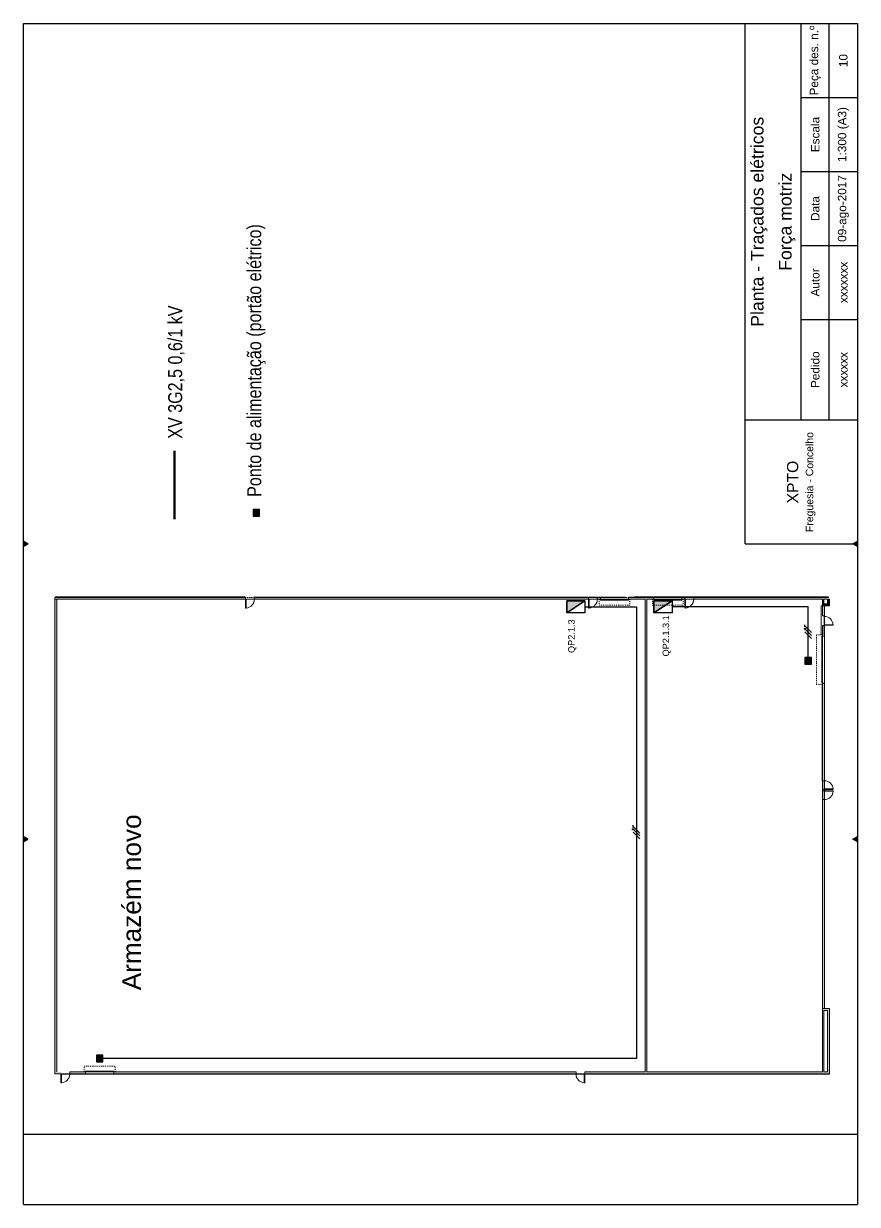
# Model space of a CAD drawing. Header units: millimetres. Extents: x -32 to 1412, y -324 to 2887.
# Drawn here: x 1207.4 to 1296.5, y 2497.4 to 2623.5 of the extents above; entities that cross this region are included whole.
import ezdxf

# ---------------------------------------------------------------- set-up
doc = ezdxf.new("R2010")
doc.units = ezdxf.units.MM
doc.header["$LTSCALE"] = 0.5
doc.linetypes.add('HIDDEN', pattern=[9.525, 6.35, -3.175])
doc.linetypes.add('Tracejado - 0_53_0_53', pattern=[0.00106, 0.00053, -0.00053])
doc.layers.get('0').update_dxf_attribs({"linetype": 'CONTINUOUS'})
doc.layers.add('aparelhagem', color=3, linetype='CONTINUOUS')
doc.layers.add('ESQUADRIA', color=7, linetype='CONTINUOUS')
for name, color, linetype, lineweight in [('Arq_Janelas_C', 7, 'CONTINUOUS', 9), ('Arq_Paredes', 7, 'CONTINUOUS', 5), ('Arq_Paredes_C', 7, 'CONTINUOUS', 9), ('Arq_pavimentos', 7, 'CONTINUOUS', 5), ('Arq_Portas', 7, 'CONTINUOUS', 5), ('Arq_Portas Folhas C', 7, 'CONTINUOUS', 9), ('arquitetura', 252, 'CONTINUOUS', 5), ('ESQUEMA', 3, 'CONTINUOUS', 0), ('quadros eletricos', 3, 'CONTINUOUS', 30)]:
    doc.layers.add(name, color=color, linetype=linetype, lineweight=lineweight)
doc.styles.add('Arial nw', font='ARIALN.TTF')
doc.styles.add('ITED_3', font='romans.shx', dxfattribs={"width": 0.9, "height": 0.1})

msp = doc.modelspace()

# ---------------------------------------------------------------- hatches: boundary and pattern name
for points in [[(1207.902, 2567.931), (1207.403, 2568.219), (1207.403, 2567.643)], [(1296.016, 2567.931), (1296.515, 2568.219), (1296.515, 2567.643)], [(1207.902, 2536.366), (1207.403, 2536.654), (1207.403, 2536.078)], [(1296.016, 2536.366), (1296.515, 2536.654), (1296.515, 2536.078)]]:
    msp.add_hatch(color=7).paths.add_polyline_path(points)
at = {"layer": 'aparelhagem'}
h = msp.add_hatch(color=256, dxfattribs=at)
edge = h.paths.add_edge_path()
edge.add_arc((1290.903, 2558.853), 0.069, 0, 360)
h = msp.add_hatch(color=256, dxfattribs=at)
edge = h.paths.add_edge_path()
edge.add_arc((1272.545, 2537.43), 0.069, 0, 360)
at = {"layer": 'Arq_Paredes'}
for points in [[(1217.006, 2562.206), (1210.97, 2562.206), (1210.97, 2562.006), (1217.006, 2562.006)], [(1210.956, 2562.006), (1210.73, 2562.006), (1210.73, 2511.284), (1210.956, 2511.284), (1210.956, 2561.366)], [(1274.016, 2562.006), (1273.816, 2562.006), (1273.816, 2511.51), (1274.016, 2511.51), (1274.016, 2546.074)], [(1292.925, 2562.006), (1292.775, 2562.006), (1292.775, 2561.533), (1292.925, 2561.533)], [(1293.304, 2561.307), (1293.304, 2561.533), (1292.775, 2561.533), (1292.775, 2561.307), (1293.001, 2561.307)], [(1293.53, 2561.307), (1293.53, 2562.006), (1293.304, 2562.006), (1293.304, 2561.307)], [(1292.925, 2518.058), (1292.775, 2518.058), (1292.775, 2511.51), (1292.925, 2511.51)], [(1293.53, 2511.284), (1293.53, 2518.284), (1293.304, 2518.284), (1293.304, 2511.284)]]:
    msp.add_hatch(color=252, dxfattribs=at).paths.add_polyline_path(points, flags=0)
h = msp.add_hatch(color=252, dxfattribs=at)
h.paths.add_polyline_path([(1293.29, 2562.006), (1293.29, 2562.246), (1279.02, 2562.246), (1279.02, 2562.006), (1292.925, 2562.006)], flags=0)
h.paths.add_polyline_path([(1278.09, 2562.006), (1278.09, 2562.246), (1277.755, 2562.246), (1277.755, 2562.006)], flags=0)
h.paths.add_polyline_path([(1274.755, 2562.246), (1272.055, 2562.246), (1272.055, 2562.006), (1274.755, 2562.006)], flags=0)
h.paths.add_polyline_path([(1269.055, 2562.006), (1269.055, 2562.246), (1268.72, 2562.246), (1268.72, 2562.006)], flags=0)
h.paths.add_polyline_path([(1267.79, 2562.246), (1232.061, 2562.246), (1232.061, 2562.006), (1267.79, 2562.006)], flags=0)
h.paths.add_polyline_path([(1231.131, 2562.246), (1217.006, 2562.246), (1217.006, 2562.006), (1231.131, 2562.006)], flags=0)
h = msp.add_hatch(color=252, dxfattribs=at)
h.dxf.hatch_style = 1
h.paths.add_polyline_path([(1292.775, 2561.307), (1292.775, 2560.255), (1293.001, 2560.255), (1293.001, 2561.307)])
h.paths.add_polyline_path([(1292.775, 2540.617), (1292.775, 2518.284), (1293.001, 2518.284), (1293.001, 2540.617)])
h.paths.add_polyline_path([(1292.775, 2553.055), (1292.775, 2552.905), (1292.775, 2542.62), (1293.001, 2542.62), (1293.001, 2553.055)])
h.paths.add_polyline_path([(1292.775, 2559.18), (1292.775, 2558.205), (1292.775, 2558.055), (1293.001, 2558.055), (1293.001, 2559.18)])
h.paths.add_polyline_path([(1293.304, 2518.284), (1292.775, 2518.284), (1292.775, 2518.058), (1293.304, 2518.058)])
h = msp.add_hatch(color=252, dxfattribs=at)
h.paths.add_polyline_path([(1293.304, 2511.51), (1267.375, 2511.51), (1267.375, 2511.284), (1293.304, 2511.284)], flags=0)
h.paths.add_polyline_path([(1266.445, 2511.284), (1266.445, 2511.51), (1217.035, 2511.51), (1217.035, 2511.284), (1264.213, 2511.284)], flags=0)
h.paths.add_polyline_path([(1214.035, 2511.51), (1212.326, 2511.51), (1212.326, 2511.284), (1214.035, 2511.284)], flags=0)
h.paths.add_polyline_path([(1211.396, 2511.284), (1211.396, 2511.51), (1210.956, 2511.51), (1210.956, 2511.284)], flags=0)
at = {"layer": 'quadros eletricos', "ltscale": 10}
for points in [[(1232.632, 2571.6), (1231.927, 2571.6), (1231.927, 2570.896), (1232.632, 2570.896)], [(1291.611, 2555.79), (1290.907, 2555.79), (1290.907, 2555.085), (1291.611, 2555.085)], [(1215.887, 2513.296), (1215.182, 2513.296), (1215.182, 2512.592), (1215.887, 2512.592)]]:
    msp.add_hatch(color=256, dxfattribs=at).paths.add_polyline_path(points)
at = {"layer": 'quadros eletricos'}
for points in [[(1265.452, 2560.551), (1267.382, 2561.858), (1265.452, 2561.858)], [(1274.776, 2560.551), (1276.706, 2561.858), (1274.776, 2561.858)]]:
    msp.add_hatch(color=256, dxfattribs=at).paths.add_polyline_path(points)

# ---------------------------------------------------------------- linework, layer by layer
msp.add_line((1284.514, 2567.931), (1296.515, 2567.931))
at = {"color": 252}
for p, q in [((1292.775, 2559.18), (1292.775, 2558.205)), ((1292.775, 2553.055), (1293.001, 2553.055)), ((1292.775, 2542.62), (1292.775, 2552.905)), ((1292.775, 2542.62), (1292.775, 2540.617))]:
    msp.add_line(p, q, dxfattribs=at)
at = {"color": 7}
for points in [[(1207.902, 2567.931), (1207.403, 2568.219), (1207.403, 2567.643)], [(1296.016, 2567.931), (1296.515, 2568.219), (1296.515, 2567.643)], [(1207.902, 2536.366), (1207.403, 2536.654), (1207.403, 2536.078)]]:
    msp.add_lwpolyline(points, close=True, dxfattribs=at)
at = {"layer": 'aparelhagem'}
for p, q in [((1290.903, 2559.053), (1290.903, 2559.287)), ((1290.903, 2559.17), (1291.615, 2558.458)), ((1290.903, 2558.853), (1291.615, 2558.141)), ((1290.903, 2558.537), (1291.615, 2557.824)), ((1272.545, 2537.63), (1272.545, 2537.864)), ((1272.545, 2537.747), (1273.258, 2537.035)), ((1272.545, 2537.43), (1273.258, 2536.718)), ((1272.545, 2537.114), (1273.258, 2536.401))]:
    msp.add_line(p, q, dxfattribs=at)
for centre in [(1290.903, 2558.853), (1290.903, 2558.853), (1272.545, 2537.43), (1272.545, 2537.43)]:
    msp.add_circle(centre, 0.069, dxfattribs=at)
at = {"layer": 'Arq_Janelas_C', "color": 252}
for p, q in [((1292.775, 2560.255), (1292.775, 2560.223)), ((1292.947, 2560.223), (1292.775, 2560.223)), ((1293.001, 2560.236), (1292.947, 2560.236)), ((1292.947, 2560.236), (1292.947, 2560.192)), ((1292.991, 2560.192), (1292.947, 2560.192)), ((1292.969, 2560.192), (1292.969, 2559.243)), ((1292.991, 2560.236), (1292.991, 2560.192)), ((1293.001, 2560.255), (1293.001, 2560.236)), ((1292.947, 2559.212), (1292.775, 2559.212)), ((1292.775, 2559.18), (1292.775, 2559.212)), ((1292.947, 2559.243), (1292.947, 2559.199)), ((1292.991, 2559.243), (1292.947, 2559.243)), ((1293.001, 2559.199), (1292.947, 2559.199)), ((1292.991, 2559.199), (1292.991, 2559.243)), ((1293.001, 2559.181), (1293.001, 2559.199))]:
    msp.add_line(p, q, dxfattribs=at)
at = {"layer": 'Arq_Paredes_C', "color": 252}
for p, q in [((1217.006, 2562.206), (1210.97, 2562.206)), ((1231.131, 2562.246), (1217.206, 2562.246)), ((1231.131, 2562.006), (1231.131, 2562.246)), ((1267.79, 2562.246), (1232.061, 2562.246)), ((1232.061, 2562.246), (1232.061, 2562.006)), ((1267.79, 2562.006), (1267.79, 2562.246)), ((1269.055, 2562.246), (1268.72, 2562.246)), ((1268.72, 2562.246), (1268.72, 2562.006)), ((1269.055, 2562.006), (1269.055, 2562.246)), ((1274.755, 2562.246), (1272.055, 2562.246)), ((1272.055, 2562.246), (1272.055, 2562.006)), ((1274.755, 2562.006), (1274.755, 2562.246)), ((1278.09, 2562.246), (1277.755, 2562.246)), ((1277.755, 2562.246), (1277.755, 2562.006)), ((1278.09, 2562.006), (1278.09, 2562.246)), ((1293.29, 2562.246), (1279.02, 2562.246)), ((1279.02, 2562.246), (1279.02, 2562.006)), ((1210.73, 2562.006), (1231.131, 2562.006)), ((1210.956, 2511.51), (1210.956, 2562.006)), ((1232.061, 2562.006), (1267.79, 2562.006)), ((1268.72, 2562.006), (1269.055, 2562.006)), ((1272.055, 2562.006), (1273.816, 2562.006)), ((1273.816, 2562.006), (1273.816, 2511.51)), ((1274.016, 2562.006), (1274.755, 2562.006)), ((1274.016, 2511.51), (1274.016, 2562.006)), ((1277.755, 2562.006), (1278.09, 2562.006)), ((1279.02, 2562.006), (1292.775, 2562.006)), ((1292.775, 2562.006), (1292.775, 2560.255)), ((1292.925, 2562.006), (1293.53, 2562.006)), ((1292.925, 2561.533), (1292.925, 2562.006)), ((1293.304, 2561.533), (1292.925, 2561.533)), ((1293.001, 2561.307), (1293.53, 2561.307)), ((1293.001, 2560.255), (1293.001, 2561.307)), ((1293.53, 2562.006), (1293.304, 2562.006)), ((1293.304, 2562.006), (1293.304, 2561.533)), ((1293.53, 2561.307), (1293.53, 2562.006)), ((1292.775, 2560.255), (1293.001, 2560.255)), ((1293.001, 2559.18), (1292.775, 2559.18)), ((1293.001, 2542.62), (1293.001, 2559.18)), ((1292.775, 2558.055), (1293.001, 2558.055)), ((1292.775, 2542.62), (1293.001, 2542.62)), ((1293.001, 2541.69), (1292.775, 2541.69)), ((1292.775, 2541.69), (1292.775, 2541.547)), ((1292.775, 2541.547), (1293.001, 2541.547)), ((1293.001, 2541.547), (1293.001, 2541.69)), ((1293.001, 2540.617), (1292.775, 2540.617)), ((1292.775, 2540.617), (1292.775, 2518.284)), ((1293.001, 2518.284), (1293.001, 2540.617)), ((1292.775, 2518.284), (1292.775, 2511.51)), ((1293.53, 2518.284), (1292.775, 2518.284)), ((1292.925, 2518.058), (1293.304, 2518.058)), ((1292.925, 2511.51), (1292.925, 2518.058)), ((1293.304, 2518.058), (1293.304, 2511.51)), ((1293.53, 2511.284), (1293.53, 2518.284)), ((1214.035, 2511.51), (1212.326, 2511.51)), ((1212.326, 2511.51), (1212.326, 2511.284)), ((1212.326, 2511.284), (1214.035, 2511.284)), ((1214.035, 2511.284), (1214.035, 2511.51)), ((1266.445, 2511.51), (1217.035, 2511.51)), ((1217.035, 2511.51), (1217.035, 2511.284)), ((1217.035, 2511.284), (1266.445, 2511.284)), ((1266.445, 2511.284), (1266.445, 2511.51)), ((1273.816, 2511.51), (1267.375, 2511.51)), ((1267.375, 2511.51), (1267.375, 2511.284)), ((1267.375, 2511.284), (1293.53, 2511.284)), ((1292.775, 2511.51), (1274.016, 2511.51)), ((1293.304, 2511.51), (1292.925, 2511.51))]:
    msp.add_line(p, q, dxfattribs=at)
at = {"layer": 'Arq_pavimentos', "color": 252}
for p, q in [((1232.061, 2562.006), (1231.131, 2562.006)), ((1268.72, 2562.006), (1267.79, 2562.006)), ((1279.02, 2562.006), (1278.09, 2562.006)), ((1293.001, 2561.307), (1292.656, 2561.307)), ((1292.656, 2561.307), (1292.656, 2558.205)), ((1293.53, 2561.307), (1293.001, 2561.307)), ((1292.991, 2559.243), (1292.991, 2560.173)), ((1293.001, 2559.18), (1293.001, 2560.255)), ((1293.001, 2553.055), (1293.001, 2558.055)), ((1293.001, 2541.69), (1293.001, 2542.62)), ((1293.001, 2540.617), (1293.001, 2541.547)), ((1212.326, 2511.284), (1211.396, 2511.284)), ((1211.396, 2511.284), (1212.326, 2511.284)), ((1217.035, 2511.284), (1214.035, 2511.284)), ((1214.035, 2511.284), (1217.035, 2511.284)), ((1267.375, 2511.285), (1266.445, 2511.285)), ((1266.445, 2511.284), (1267.375, 2511.284))]:
    msp.add_line(p, q, dxfattribs=at)
at = {"layer": 'Arq_Portas', "color": 252, "linetype": 'Tracejado - 0_53_0_53'}
for p, q in [((1268.905, 2562.006), (1272.205, 2562.006)), ((1268.905, 2562.006), (1268.905, 2561.371)), ((1268.905, 2561.371), (1272.205, 2561.371)), ((1272.205, 2562.006), (1272.205, 2561.371)), ((1274.605, 2562.006), (1277.905, 2562.006)), ((1274.605, 2562.006), (1274.605, 2561.371)), ((1274.605, 2561.371), (1277.905, 2561.371)), ((1277.905, 2562.006), (1277.905, 2561.371)), ((1292.14, 2558.205), (1292.14, 2552.905)), ((1292.775, 2558.205), (1292.14, 2558.205)), ((1292.775, 2558.205), (1292.775, 2552.905)), ((1292.775, 2552.905), (1292.14, 2552.905)), ((1213.885, 2512.144), (1217.185, 2512.144)), ((1213.885, 2511.51), (1213.885, 2512.144)), ((1217.185, 2511.51), (1217.185, 2512.144)), ((1213.885, 2511.51), (1217.185, 2511.51))]:
    msp.add_line(p, q, dxfattribs=at)
at = {"layer": 'Arq_Portas', "color": 252}
for centre, start, end in [((1231.131, 2562.006), 273.0763, 0), ((1267.79, 2562.006), 273.0763, 0), ((1278.09, 2562.006), 273.0763, 0), ((1292.991, 2559.243), 3.0763, 90), ((1293.001, 2541.69), 3.0763, 90), ((1293.001, 2541.547), 270, 356.9237), ((1211.396, 2511.284), 273.0763, 0), ((1267.375, 2511.284), 180, 266.9237)]:
    msp.add_arc(centre, 0.932, start, end, dxfattribs=at)
at = {"layer": 'Arq_Portas Folhas C', "color": 252}
for p, q in [((1231.131, 2562.006), (1231.131, 2561.076)), ((1231.131, 2562.006), (1231.181, 2562.006)), ((1231.131, 2561.076), (1231.181, 2561.076)), ((1231.181, 2562.006), (1231.181, 2561.076)), ((1267.79, 2562.006), (1267.79, 2561.076)), ((1267.79, 2562.006), (1267.84, 2562.006)), ((1267.79, 2561.076), (1267.84, 2561.076)), ((1267.84, 2562.006), (1267.84, 2561.076)), ((1272.055, 2562.006), (1269.055, 2562.006)), ((1269.055, 2562.006), (1269.055, 2561.93)), ((1269.055, 2561.93), (1272.055, 2561.93)), ((1272.055, 2561.93), (1272.055, 2562.006)), ((1277.755, 2562.006), (1274.755, 2562.006)), ((1274.755, 2562.006), (1274.755, 2561.93)), ((1274.755, 2561.93), (1277.755, 2561.93)), ((1277.755, 2561.93), (1277.755, 2562.006)), ((1278.09, 2562.006), (1278.09, 2561.076)), ((1278.09, 2562.006), (1278.14, 2562.006)), ((1278.14, 2562.006), (1278.14, 2561.076)), ((1292.991, 2559.293), (1293.921, 2559.293)), ((1292.991, 2559.243), (1292.991, 2559.293)), ((1292.991, 2559.243), (1293.921, 2559.243)), ((1293.921, 2559.243), (1293.921, 2559.293)), ((1292.775, 2558.055), (1292.699, 2558.055)), ((1292.699, 2558.055), (1292.699, 2553.055)), ((1292.775, 2553.055), (1292.775, 2558.055)), ((1292.699, 2553.055), (1292.775, 2553.055)), ((1293.001, 2541.74), (1293.931, 2541.74)), ((1293.001, 2541.69), (1293.001, 2541.74)), ((1293.001, 2541.69), (1293.931, 2541.69)), ((1293.001, 2541.547), (1293.931, 2541.547)), ((1293.001, 2541.547), (1293.001, 2541.497)), ((1293.001, 2541.497), (1293.931, 2541.497)), ((1293.931, 2541.69), (1293.931, 2541.74)), ((1293.931, 2541.547), (1293.931, 2541.497)), ((1211.396, 2511.284), (1211.396, 2510.353)), ((1211.396, 2510.353), (1211.446, 2510.353)), ((1211.446, 2511.284), (1211.446, 2510.353)), ((1214.035, 2511.586), (1217.035, 2511.586)), ((1214.035, 2511.51), (1214.035, 2511.586)), ((1217.035, 2511.51), (1214.035, 2511.51)), ((1217.035, 2511.586), (1217.035, 2511.51)), ((1267.325, 2511.284), (1267.325, 2510.353)), ((1267.375, 2511.284), (1267.325, 2511.284)), ((1267.375, 2510.353), (1267.325, 2510.353)), ((1267.375, 2511.284), (1267.375, 2510.353))]:
    msp.add_line(p, q, dxfattribs=at)
at = {"layer": 'arquitetura', "color": 252}
for p, q in [((1210.735, 2562.206), (1231.06, 2562.206)), ((1210.735, 2562.206), (1210.735, 2511.306)), ((1210.765, 2562.236), (1231.06, 2562.236)), ((1210.795, 2562.266), (1231.06, 2562.266)), ((1231.96, 2562.236), (1271.74, 2562.236)), ((1231.96, 2562.206), (1271.74, 2562.206)), ((1272.64, 2562.266), (1293.405, 2562.266)), ((1272.64, 2562.236), (1293.435, 2562.236)), ((1272.64, 2562.206), (1293.465, 2562.206)), ((1210.735, 2511.306), (1293.465, 2511.306))]:
    msp.add_line(p, q, dxfattribs=at)
at = {"layer": 'arquitetura', "color": 252, "linetype": 'HIDDEN', "ltscale": 0.04}
for p, q in [((1231.06, 2562.206), (1231.96, 2562.206)), ((1271.74, 2562.206), (1272.64, 2562.206))]:
    msp.add_line(p, q, dxfattribs=at)
at = {"layer": 'ESQUADRIA'}
for p, q in [((1207.403, 2497.361), (1207.403, 2623.509)), ((1207.403, 2623.509), (1296.515, 2623.509)), ((1284.514, 2567.931), (1284.514, 2623.509)), ((1290.514, 2581.164), (1290.514, 2623.509)), ((1293.515, 2581.164), (1293.515, 2623.509)), ((1296.515, 2623.509), (1296.515, 2560.43)), ((1290.514, 2615.609), (1296.515, 2615.609)), ((1290.514, 2607.708), (1296.515, 2607.708)), ((1290.514, 2599.808), (1296.515, 2599.808)), ((1290.514, 2591.908), (1296.515, 2591.908)), ((1290.514, 2581.164), (1290.514, 2591.908)), ((1284.514, 2581.164), (1296.515, 2581.164)), ((1296.515, 2560.43), (1296.515, 2497.361)), ((1207.403, 2504.862), (1296.515, 2504.862)), ((1207.403, 2497.361), (1296.515, 2497.361))]:
    msp.add_line(p, q, dxfattribs=at)
msp.add_lwpolyline([(1296.016, 2536.366), (1296.515, 2536.654), (1296.515, 2536.078)], close=True, dxfattribs=at)
at = {"layer": 'ESQUEMA', "lineweight": 50}
msp.add_line((1223.524, 2570.551), (1223.524, 2577.857), dxfattribs=at)
at = {"layer": 'quadros eletricos'}
for p, q in [((1267.382, 2561.858), (1265.452, 2560.551)), ((1276.706, 2561.858), (1274.776, 2560.551))]:
    msp.add_line(p, q, dxfattribs=at)
at = {"layer": 'quadros eletricos', "ltscale": 10}
for points in [[(1232.632, 2571.6), (1231.927, 2571.6), (1231.927, 2570.896), (1232.632, 2570.896)], [(1291.611, 2555.79), (1290.907, 2555.79), (1290.907, 2555.085), (1291.611, 2555.085)], [(1215.887, 2513.296), (1215.182, 2513.296), (1215.182, 2512.592), (1215.887, 2512.592)]]:
    msp.add_lwpolyline(points, close=True, dxfattribs=at)
for points in [[(1267.382, 2561.205), (1272.902, 2561.205), (1272.902, 2512.944), (1215.887, 2512.944)], [(1291.259, 2555.79), (1291.259, 2561.205), (1276.706, 2561.205)]]:
    msp.add_lwpolyline(points, dxfattribs=at)
at = {"layer": 'quadros eletricos'}
for points in [[(1267.382, 2560.551), (1265.452, 2560.551), (1265.452, 2561.858), (1267.382, 2561.858)], [(1276.706, 2560.551), (1274.776, 2560.551), (1274.776, 2561.858), (1276.706, 2561.858)]]:
    msp.add_lwpolyline(points, close=True, dxfattribs=at)
for points in [[(1265.452, 2560.551), (1267.382, 2561.858), (1265.452, 2561.858), (1265.452, 2560.551)], [(1274.776, 2560.551), (1276.706, 2561.858), (1274.776, 2561.858), (1274.776, 2560.551)]]:
    msp.add_lwpolyline(points, dxfattribs=at)

# ---------------------------------------------------------------- texts
at = {"insert": (1218.961, 2529.629), "char_height": 2, "attachment_point": 5, "rotation": 90, "style": 'Arial nw'}
msp.add_mtext_dynamic_manual_height_columns('{\\fArial|b0|i0|c0|p34;Armazém novo}', width=29.85448, gutter_width=2, heights=[3.301], dxfattribs=at)
at = {"layer": 'ESQUADRIA', "attachment_point": 5, "rotation": 90, "style": 'ITED_3'}
for s, width, heights, insert, char_height in [('{\\fArial|b0|i0|c0|p34;\\W1;Peça des. n.º}', 7.86721, [0], (1292.015, 2619.559), 0.90012), ('{\\fArial|b0|i0|c0|p34;\\W1;10}', 12.97873, [3.282], (1295.015, 2619.559), 0.90012), ('{\\fArial|b0|i0|c0|p34;\\W1;1:300 (A3)}', 15.21382, [2.511], (1295.015, 2611.659), 0.90012), ('{\\fArial|b0|i0|c0|p34;\\W1;Planta - Traçados elétricos}', 83.62114, [5.133], (1286.014, 2602.337), 1.35019), ('{\\fArial|b0|i0|c0|p34;\\W1;Escala}', 3.38711, [0], (1292.015, 2611.659), 0.90012), ('{\\fArial|b0|i0|c0|p34;\\W1;Força motriz}', 41.46559, [5.133], (1289.014, 2602.337), 1.35019), ('{\\fArial|b0|i0|c0|p34;\\W1;09-ago-2017}', 15.14479, [3.742], (1295.015, 2603.758), 0.90012), ('{\\fArial|b0|i0|c0|p34;\\W1;Data}', 3.38711, [0], (1292.015, 2603.758), 0.90012), ('{\\fArial|b0|i0|c0|p34;\\W1;xxxxxxx}', 12.95603, [0], (1295.015, 2595.858), 0.90012), ('{\\fArial|b0|i0|c0|p34;\\W1;Autor}', 3.38711, [0], (1292.015, 2595.858), 0.90012), ('{\\fArial|b0|i0|c0|p34;\\W1;Pedido}', 3.38711, [0.655], (1292.015, 2586.536), 0.90012), ('{\\fArial|b0|i0|c0|p34;\\W1;xxxxxx}', 18.13399, [0], (1295.015, 2586.536), 0.90012), ('{\\fArial|b0|i0|c0|p34;\\H0.49993x;\\W1;XPTO\\P\\H0.66667x;Freguesia - Concelho}', 25.11269, [13.135], (1290.514, 2574.529), 2.40033)]:
    msp.add_mtext_dynamic_manual_height_columns(s, width=width, gutter_width=0.5, heights=heights, dxfattribs=dict(at, insert=insert, char_height=char_height))
at = {"layer": 'quadros eletricos', "rotation": 90, "style": 'Arial nw'}
for s, width, heights, insert, char_height, attachment_point in [('Ponto de alimentação (portão elétrico)', 32.05261, [1.618], (1232.28, 2572.949), 1.5, 4), ('XV 3G2,5 0,6/1 kV', 39.9093, [2.855], (1222.853, 2579.159), 1.5, 1), ('{\\fArial|b0|i0|c0|p34;QP2.1.3}', 3.66252, [0.976], (1265.602, 2556.27), 0.7, 1), ('{\\fArial|b0|i0|c0|p34;QP2.1.3.1}', 3.66252, [0.976], (1275.694, 2555.899), 0.7, 1)]:
    msp.add_mtext_dynamic_manual_height_columns(s, width=width, gutter_width=2, heights=heights, dxfattribs=dict(at, insert=insert, char_height=char_height, attachment_point=attachment_point))

doc.saveas('drawing.dxf')
